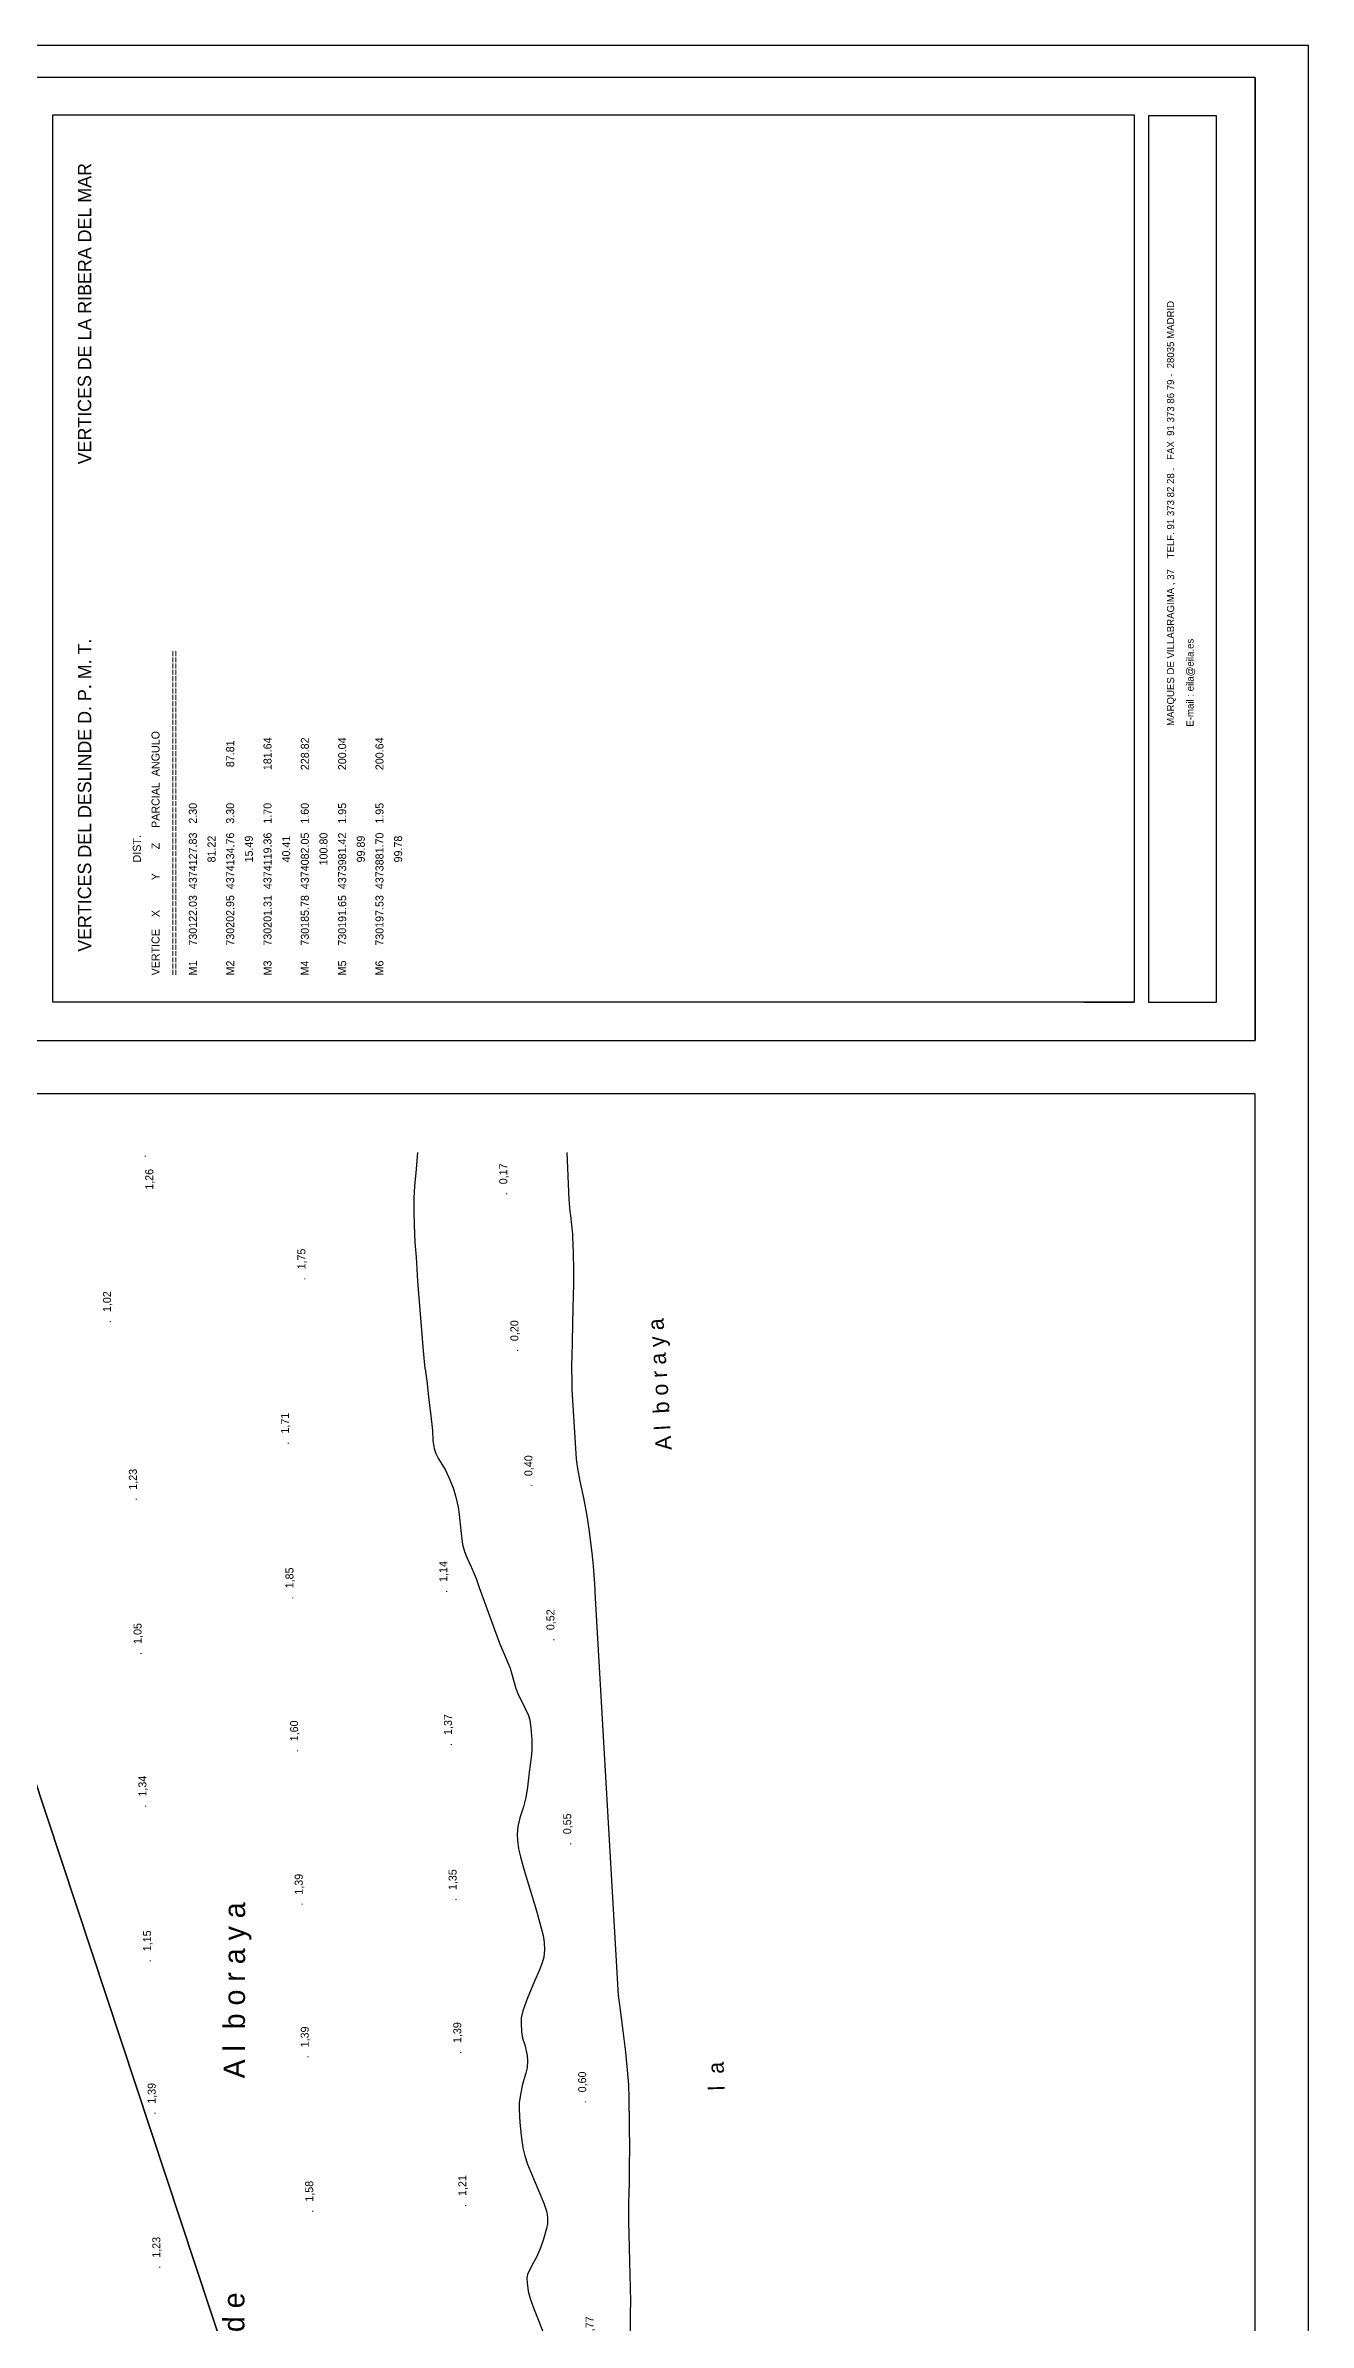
# Model space of a CAD drawing. Extents: x 729854 to 730444, y 4373781 to 4374808.
# Drawn here: x 730207.2 to 730444, y 4374380.7 to 4374807.5 of the extents above; entities that cross this region are included whole.
import ezdxf
from ezdxf.enums import TextEntityAlignment as Align

# ---------------------------------------------------------------- set-up
doc = ezdxf.new("R2010")
doc.units = 0
doc.layers.get('0').update_dxf_attribs({"linetype": 'CONTINUOUS'})
for name, color, linetype in [('24', 7, 'CONTINUOUS'), ('44', 7, 'CONTINUOUS'), ('48', 7, 'CONTINUOUS'), ('50', 7, 'CONTINUOUS')]:
    doc.layers.add(name, color=color, linetype=linetype)

msp = doc.modelspace()

# ---------------------------------------------------------------- linework, layer by layer
at = {"color": 0, "linetype": 'CONTINUOUS'}
for p, q in [((730434, 4374801.5), (730434, 4374621)), ((730401.9, 4374628.19), (730411.32, 4374628.19))]:
    msp.add_line(p, q, dxfattribs=at)
for points in [[(730411.32, 4374628.19), (730208.53, 4374628.19), (730208.53, 4374794.5), (730411.32, 4374794.5)], [(730414.08, 4374628.12), (730414.08, 4374794.41), (730426.66, 4374794.41), (730426.66, 4374628.12)]]:
    msp.add_lwpolyline(points, close=True, dxfattribs=at)
at = {"layer": '24', "color": 0, "linetype": 'CONTINUOUS'}
for points in [[(730304.93, 4374600), (730305.29, 4374591.17), (730305.49, 4374588.92), (730305.58, 4374588.19), (730305.95, 4374584.69), (730305.98, 4374584.23), (730306.11, 4374581.19), (730306.19, 4374577.96), (730306.16, 4374575.34), (730306.03, 4374570.9), (730305.91, 4374564.58), (730305.86, 4374561.67), (730305.85, 4374561.23), (730305.82, 4374560.82)], [(730305.82, 4374560.82), (730305.83, 4374556.02), (730305.85, 4374555.58), (730306.68, 4374542.48), (730306.93, 4374540.76), (730307.38, 4374538.39), (730308.04, 4374535.23), (730308.68, 4374531.87), (730309.05, 4374529.37), (730309.62, 4374524.96), (730309.85, 4374522.44), (730310.09, 4374519.15), (730310.2, 4374516.44), (730314.53, 4374441.98), (730314.8, 4374440.23), (730315.44, 4374435.33), (730315.89, 4374431.34), (730316.47, 4374425.19), (730316.55, 4374422.71), (730316.69, 4374412.94), (730316.62, 4374410.53), (730316.6, 4374406.91), (730316.46, 4374403.09), (730316.46, 4374399.59), (730316.56, 4374397.14), (730316.85, 4374384.69), (730316.8, 4374382.34), (730316.79, 4374379.11)]]:
    msp.add_lwpolyline(points, dxfattribs=at)
at = {"layer": '44', "color": 0, "linetype": 'CONTINUOUS'}
for points in [[(730276.92, 4374600), (730276.67, 4374596.84), (730276.35, 4374593.66), (730276.25, 4374591.51), (730276.21, 4374588.8), (730276.28, 4374586.46), (730276.44, 4374583.14), (730276.66, 4374580.38), (730276.94, 4374575.86), (730277.98, 4374562.79), (730278.31, 4374559.42), (730278.34, 4374559.42)], [(730278.34, 4374559.42), (730278.67, 4374557.14), (730278.73, 4374556.69), (730278.99, 4374554.11), (730279.36, 4374551.19), (730279.72, 4374547.9), (730279.8, 4374545.98), (730280.02, 4374544.48), (730280.35, 4374543.54), (730280.87, 4374542.57), (730282.08, 4374540.54), (730282.8, 4374539.04), (730283.58, 4374537.12), (730284.03, 4374535.62), (730284.54, 4374533.52), (730284.71, 4374532.14), (730285.01, 4374529.13), (730285.37, 4374526.48), (730285.71, 4374525.19), (730286.2, 4374523.94), (730286.99, 4374522.31), (730287.93, 4374520.12), (730288.5, 4374518.44), (730292.28, 4374508), (730293.05, 4374506.27), (730294.3, 4374503.31), (730294.58, 4374502.19), (730295.34, 4374499.5), (730295.85, 4374498.29), (730296.63, 4374496.8), (730297.73, 4374494.48), (730297.95, 4374493.59), (730298.14, 4374492.16), (730298.33, 4374489.89), (730298.37, 4374487.89), (730298.23, 4374486.55), (730297.86, 4374483.84), (730297.56, 4374481.04), (730297.21, 4374479.06), (730296.76, 4374477.32), (730296.11, 4374475.27), (730295.75, 4374473.66), (730295.59, 4374472.21), (730295.64, 4374471.08), (730295.86, 4374469.44), (730296.21, 4374467.94), (730296.86, 4374465.63), (730299.2, 4374457.81), (730300.49, 4374453.19), (730300.68, 4374451.9), (730300.71, 4374450.53), (730300.58, 4374449.14), (730300.31, 4374448.1), (730299.81, 4374446.8), (730298.86, 4374444.63), (730297.49, 4374441.34), (730296.66, 4374439.08), (730296.36, 4374437.8), (730296.32, 4374436.85), (730296.39, 4374435.17), (730296.61, 4374433.98), (730297.01, 4374432.69), (730297.48, 4374430.73), (730297.55, 4374429.69), (730297.47, 4374428.4), (730297.23, 4374427.38), (730296.63, 4374425.34), (730296.2, 4374423.42), (730295.99, 4374421.82), (730296, 4374420.61), (730296.12, 4374418.17), (730296.34, 4374415.71), (730296.66, 4374413.38), (730297.01, 4374411.92), (730297.54, 4374410.32), (730298.19, 4374408.83), (730300.59, 4374403.05), (730301.14, 4374401.37), (730301.29, 4374400.34), (730301.29, 4374399.17), (730301.1, 4374398.32), (730300.53, 4374396.29), (730299.89, 4374394.48), (730299.15, 4374392.8), (730298.41, 4374391.48), (730297.55, 4374389.69), (730297.43, 4374388.98), (730297.47, 4374388.11), (730297.69, 4374386.57), (730298.05, 4374385.17), (730298.64, 4374383.41), (730299.4, 4374381.53), (730300.77, 4374377.96)]]:
    msp.add_lwpolyline(points, dxfattribs=at)

# ---------------------------------------------------------------- texts
at = {"color": 0, "linetype": 'CONTINUOUS'}
for s, p in [('VERTICES DE LA RIBERA DEL MAR', (730214.46, 4374757.23)), ('VERTICES DEL DESLINDE D. P. M. T.', (730214.46, 4374666.97))]:
    msp.add_text(s, height=2.5, rotation=90, dxfattribs=at).set_placement(p, align=Align.MIDDLE)
for s, p in [('MARQUES DE VILLABRAGIMA , 37    TELF. 91 373 82 28 .   FAX  91 373 86 79 -  28035 MADRID', (730418.81, 4374679.96)), ('E-mail : eila@eila.es', (730422.46, 4374679.82))]:
    msp.add_text(s, height=1.35, rotation=90, dxfattribs=at).set_placement(p)
for s, p in [('====================================================', (730230.53, 4374633.19)), ('VERTICE    X          Y        Z     PARCIAL  ANGULO', (730227.03, 4374633.19)), ('M2     730202.95  4374134.76   3.30            87.81', (730241.03, 4374633.19)), ('M3     730201.31  4374119.36   1.70           181.64', (730248.03, 4374633.19)), ('M4     730185.78  4374082.05   1.60           228.82', (730255.03, 4374633.19)), ('M5     730191.65  4373981.42   1.95           200.04', (730262.03, 4374633.19)), ('M6     730197.53  4373881.70   1.95           200.64', (730269.03, 4374633.19)), ('M1     730122.03  4374127.83   2.30', (730234.03, 4374633.19)), ('                                     100.80', (730258.53, 4374633.19)), ('                                      DIST.', (730223.53, 4374633.19)), ('                                      81.22', (730237.53, 4374633.19)), ('                                      15.49', (730244.53, 4374633.19)), ('                                      40.41', (730251.53, 4374633.19)), ('                                      99.89', (730265.53, 4374633.19)), ('                                      99.78', (730272.53, 4374633.19))]:
    msp.add_text(s, height=1.5, rotation=90, dxfattribs=at).set_placement(p, align=Align.TOP_LEFT)
at = {"layer": '48', "color": 0, "linetype": 'CONTINUOUS'}
for s, p in [('.', (730225.97, 4374599)), (' 1,26', (730227.35, 4374592.45)), (' 0,17', (730293.74, 4374593.48)), ('.', (730293.74, 4374591.98)), (' 1,75', (730255.89, 4374577.51)), ('.', (730255.89, 4374576.01)), (' 1,02', (730219.43, 4374569.53)), ('.', (730219.43, 4374568.03)), (' 0,20', (730295.83, 4374564.08)), ('.', (730295.83, 4374562.58)), (' 1,71', (730252.8, 4374546.75)), ('.', (730252.8, 4374545.25)), (' 1,23', (730224.28, 4374536.23)), (' 0,40', (730298.46, 4374538.77)), ('.', (730298.46, 4374537.27)), ('.', (730224.28, 4374534.73)), (' 1,14', (730282.49, 4374518.94)), (' 1,85', (730253.65, 4374517.73)), ('.', (730253.65, 4374516.23)), ('.', (730282.49, 4374517.44)), (' 1,05', (730225.16, 4374507.32)), (' 0,52', (730302.59, 4374509.89)), ('.', (730225.16, 4374505.82)), ('.', (730302.59, 4374508.39)), (' 1,60', (730254.52, 4374489.06)), (' 1,37', (730283.37, 4374490.25)), ('.', (730283.37, 4374488.75)), ('.', (730254.52, 4374487.56)), (' 1,34', (730226.07, 4374478.69)), ('.', (730226.07, 4374477.19)), (' 0,55', (730305.74, 4374471.64)), ('.', (730305.74, 4374470.14)), (' 1,39', (730255.39, 4374460.31)), (' 1,35', (730284.24, 4374461.17)), ('.', (730284.24, 4374459.67)), ('.', (730255.39, 4374458.81)), (' 1,15', (730226.94, 4374449.71)), ('.', (730226.94, 4374448.21)), (' 1,39', (730256.51, 4374431.69)), (' 1,39', (730285.12, 4374432.5)), ('.', (730256.51, 4374430.19)), ('.', (730285.12, 4374431)), (' 1,39', (730227.81, 4374421.11)), (' 0,60', (730308.54, 4374423.25)), ('.', (730308.54, 4374421.75)), ('.', (730227.81, 4374419.61)), (' 1,21', (730286.07, 4374403.83)), (' 1,58', (730257.35, 4374402.76)), ('.', (730257.35, 4374401.26)), ('.', (730286.07, 4374402.33)), (' 1,23', (730228.68, 4374392.25)), ('.', (730228.68, 4374390.75)), (' 0,77', (730309.94, 4374377.34))]:
    msp.add_text(s, height=1.5, rotation=90, dxfattribs=at).set_placement(p)
at = {"layer": '50', "color": 0, "linetype": 'CONTINUOUS'}
for s, rotation, p in [('A l  b o r a y a', 93.6253, (730321.61, 4374544.08)), ('l  a', 91.8476, (730331.51, 4374424.11))]:
    msp.add_text(s, height=3, rotation=rotation, dxfattribs=at).set_placement(p, align=Align.TOP_LEFT)
msp.add_text('T e r m i  n o                                     M u n i  c i  p a l                                                 d e                           A l  b o r a y a', height=4, rotation=89.8925, dxfattribs=at).set_placement((730244.07, 4374183.58))

# ---------------------------------------------------------------- meshes
at = {"color": 0, "linetype": 'CONTINUOUS'}
mesh = msp.add_polyface(dxfattribs=at)
corners = [(730162.5, 4373781), (729854.5, 4374807.5), (730444, 4373781), (730444, 4374807.5), (729854.5, 4373781)]
mesh.append_faces([[corners[k] for k in face] for face in [(0, 1, 4), (1, 0, 2, 3)]], dxfattribs={"vtx0": -1, "color": 0})
mesh = msp.add_polyface(dxfattribs=at)
corners = [(730172.5, 4374621), (730152.26, 4374801.5), (730434, 4374801.5), (730152.26, 4374621), (730434, 4374621)]
mesh.append_faces([[corners[k] for k in face] for face in [(0, 1, 3), (1, 0, 4, 2)]], dxfattribs={"vtx0": -1, "color": 0})
mesh = msp.add_polyface(dxfattribs=at)
corners = [(730434, 4373791), (730162.5, 4374611), (730162.5, 4373791), (729864.5, 4374611), (730434, 4374611), (729864.5, 4373791)]
mesh.append_faces([[corners[k] for k in face] for face in [(1, 0, 4), (2, 3, 5)]], dxfattribs={"vtx0": -1, "color": 0})
mesh.append_faces([[corners[k] for k in face] for face in [(0, 1, 3, 2)]], dxfattribs={"vtx0": -1, "vtx2": -1, "color": 0})

doc.saveas('drawing.dxf')
